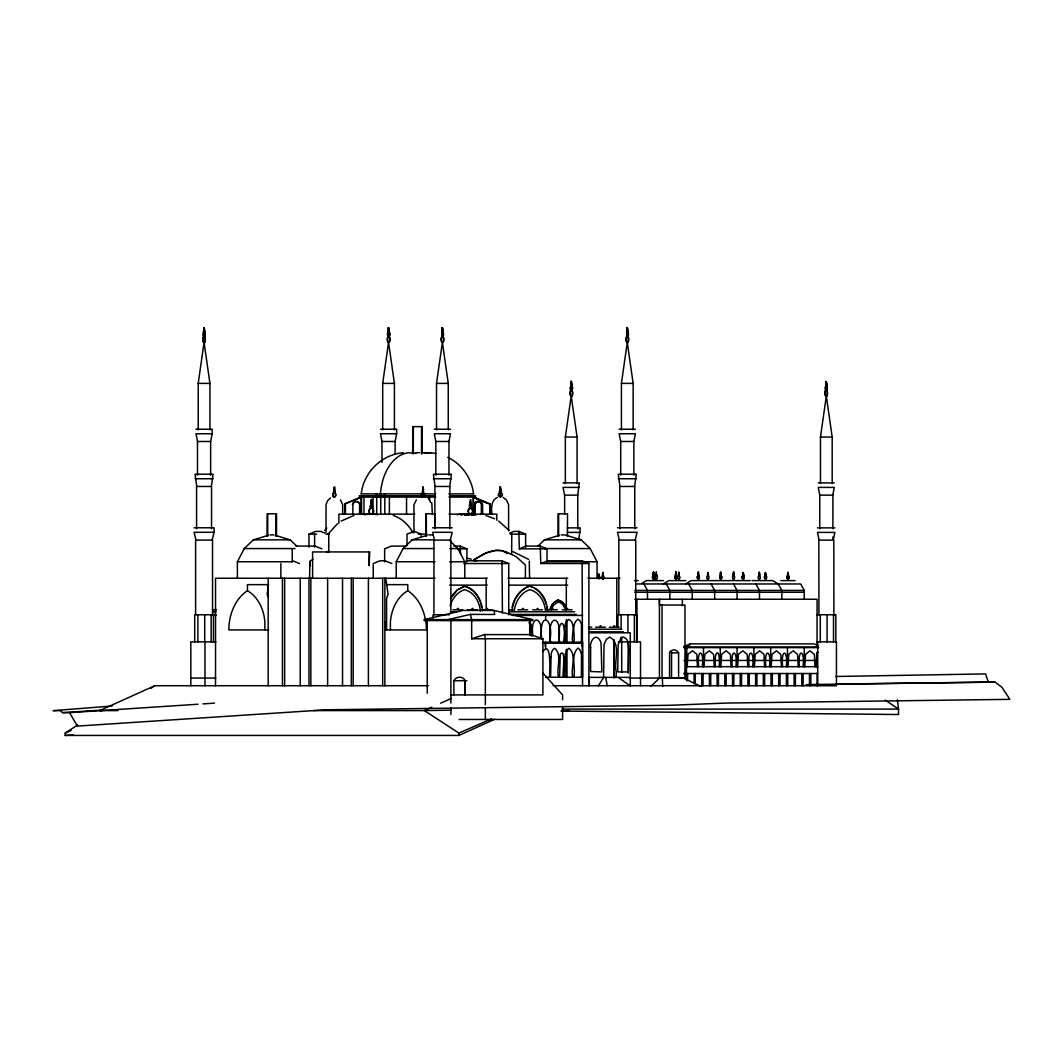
<?xml version="1.0" encoding="UTF-8"?>
<svg xmlns="http://www.w3.org/2000/svg" width="1063" height="1063" viewBox="0 0 1063 1063"><rect width="100%" height="100%" fill="white"/><g stroke="black" fill="none" stroke-linecap="round" stroke-linejoin="round"><path stroke-width="1.5" d="M494.574 719.306L458.884 735.437L65.202 735.437L65.202 733.085L77.626 724.979M190.822 685.728L190.822 641.866L215.895 641.866M194.702 641.866L194.702 614.759L213.437 614.759L213.437 641.866M195.605 614.759L195.605 540.097L212.534 540.097L212.534 614.759M196.575 528.723L196.575 486.469L211.55 486.469L211.55 528.723M197.492 475.214L197.492 441.477L195.977 433.744L212.162 433.744L212.162 429.226L195.977 429.226M197.891 641.866L197.891 614.759M198.21 429.864L198.21 383.398L204.069 342.392L209.929 383.398L209.929 429.864M204.707 641.866L204.707 614.759M204.973 641.866L204.973 685.728M210.647 475.214L210.647 441.477L212.162 433.744M211.138 641.866L211.138 614.759M237.394 578.245L237.394 561.756L244.277 548.561L253.353 539.845L268.261 535.353M268.182 685.728L268.182 578.245M280.858 578.245L280.858 563.536M282.452 685.728L282.452 578.245M284.658 685.728L284.658 578.245M300.231 685.728L300.231 578.245M308.988 685.728L308.988 578.245M310.848 685.728L310.848 578.245M312.602 578.245L312.602 551.936L369.711 551.936L369.127 565.33M326.022 532.483L326.022 504.712L327.577 500.726L330.566 497.909M327.63 685.728L327.63 578.245M342.538 685.728L342.538 578.245M351.295 685.728L351.295 578.245M353.168 685.728L353.168 578.245M361.048 514.147L361.048 497.085M361.566 514.147L361.566 497.085L344.904 503.862L344.904 514.147M363.971 514.147L363.971 497.085M368.396 685.728L368.396 578.245M373.06 514.147L373.06 497.085M373.246 578.245L373.246 563.536L380.023 560.799L385.098 560.799L391.875 563.536M376.701 514.147L376.701 497.085M381.976 462.365L381.976 441.477L380.461 433.744L396.645 433.744L396.645 429.226L380.461 429.226M382.667 685.728L382.667 578.245M382.693 429.864L382.693 383.398L388.553 342.392L394.413 383.398L394.413 429.864M384.872 685.728L384.872 578.245M386.587 629.921L386.587 598.349L388.101 594.257L385.723 578.245M389.377 514.147L389.377 497.085M413.945 532.483L413.945 504.712L416.377 499.889M421.147 537.386L421.147 534.118L414.384 531.394L407.009 534.118L407.009 545.558M433.943 614.759L433.943 540.097L450.871 540.097L450.871 613.099M434.9 528.723L434.9 486.469L449.875 486.469L449.875 528.723M435.817 475.214L435.817 441.477L434.302 433.744L450.486 433.744L448.971 441.477L448.971 475.214M436.534 429.864L436.534 383.398L442.394 342.392L448.254 383.398L448.254 429.864M473.221 514.147L473.221 497.085M473.473 514.147L473.473 497.085L490.07 503.862L490.07 514.147M486.176 609.657L486.176 578.245M496.793 520.299L496.793 514.147L448.918 514.147M502.44 613.072L501.988 560.799L467.375 560.799L464.664 561.902M508.752 614.72L508.752 563.536L501.988 560.799M547.046 561.902L547.046 548.827L519.315 548.827L518.85 531.394L513.934 531.394L509.868 533.028M588.889 632.804L630.279 632.804L630.279 677.37L588.889 677.37L588.889 685.728L588.889 563.536L540.748 563.536L540.283 546.103L526.092 546.103L519.315 548.827M564.639 514.412L564.639 495.132M565.343 483.519L565.343 437.052L571.216 396.047L577.076 437.052L577.076 483.519M566.313 677.463L566.313 649.347M566.313 642.73L566.313 619.583M566.313 609.657L566.313 578.245M577.78 528.869L577.78 495.132L579.282 482.881L563.045 482.881M582.577 685.728L582.125 560.799L547.511 560.799L540.748 563.536M597.061 578.245L597.061 561.756L590.204 548.561L581.155 539.845L564.812 534.915L561.184 534.915M614.042 678.048L614.042 641.866M616.792 626.187L616.792 578.245M618.825 614.759L618.825 540.097L635.754 540.097L635.754 614.759M619.782 528.723L619.782 486.469L634.757 486.469L634.757 528.723M620.699 475.214L620.699 441.477L619.184 433.744L635.368 433.744L633.854 441.477L633.854 475.214M621.417 429.864L621.417 383.398L627.276 342.392L633.136 383.398L633.136 429.864M627.941 632.299L627.941 614.759M628.206 673.105L628.206 641.866L618.294 641.866M634.372 641.866L634.372 614.759M636.657 641.866L636.657 614.759L617.922 614.759L617.922 627.515M636.936 641.932L636.936 599.253M678.593 678.207L678.593 652.841A9.394 6.179 -90 0 0 669.557 652.841L669.557 678.207L659.432 678.234L659.432 599.253L659.432 605.046L684.957 605.046L684.957 678.234L671.55 678.207L671.55 652.841A9.394 6.179 -90 0 0 670.248 651.22M662.036 678.234L662.036 605.046M686.539 680.652L686.299 647.633M686.698 666.687L686.698 647.633M703.493 666.687L703.493 647.633M720.276 666.687L720.276 647.633M737.071 666.687L737.071 647.633M753.866 666.687L753.866 647.633M770.662 666.687L770.662 647.633M787.444 666.687L787.444 647.633M804.239 666.687L804.239 647.633M817.048 646.357L817.075 599.253L634.744 599.253M817.713 685.728L817.713 641.866M819.746 528.869L819.746 495.132L832.9 495.132L832.9 528.869M820.277 641.866L820.277 614.759M820.463 483.519L820.463 437.052L826.323 396.047L832.183 437.052L832.183 483.519M827.08 641.866L827.08 614.759M833.512 641.866L833.512 614.759M835.81 641.866L835.81 614.759L817.075 614.759M836.448 685.728L836.448 641.866L817.075 641.866M204.428 332.839L205.265 334.646L204.721 336.479A5.315 3.495 -89.9 0 1 204.787 342.366L203.724 342.406A5.063 3.335 -89.9 0 1 203.658 336.506L203.95 328.999L202.82 334.672L203.471 336.493A5.315 4 -89.8 0 0 203.458 342.392L204.681 342.392A5.063 3.814 -89.8 0 0 204.681 336.493L205.345 334.672L204.189 327.603L204.681 332.36M267.079 536.124L267.119 513.801L276.526 513.801L276.486 536.124M267.69 536.124L267.73 513.801M275.888 536.124L275.928 513.801M334.048 490.03C332.36 497.378 335.629 477.34 334.632 492.833A2.06 1.555 -89.8 0 1 335.018 496.673A2.232 1.688 -89.8 0 1 333.862 496.833A2.06 1.355 89.8 0 1 332.878 494.827A2.06 1.355 89.8 0 1 333.902 492.833L333.662 492.196M370.748 503.543L371.2 500.739L370.469 507.317M372.302 507.21L371.359 499.318L371.798 503.517M371.705 504.593L372.621 506.559L371.877 508.234A3.03 2.285 -89.8 0 1 373.698 511.183A3.03 2.285 -89.8 0 1 371.944 514.133A3.282 2.471 -89.8 0 1 370.256 513.894A3.03 2.285 -89.8 0 1 369.007 510.851A3.03 2.285 -89.8 0 1 370.735 508.234L370.083 506.413L371 504.593M371.957 507.317L371.957 508.234A3.03 1.993 -89.8 0 1 372.289 508.473M412.696 453.728L412.75 426.635L422.157 426.635L422.117 453.728M413.308 453.728L413.361 426.635M421.506 453.728L421.559 426.635M422.875 490.03L423.047 486.761L422.729 489.644M425.771 536.124L425.811 513.801L435.219 513.801L435.192 528.152M469.78 508.26L469.78 507.33M469.421 513.921A3.03 2.285 -89.8 0 1 468.172 510.865A3.03 2.285 -89.8 0 1 469.912 508.26C468.663 506.028 470.617 497.192 470.045 504.606L469.514 507.33M470.829 503.543L470.524 501.032L471.268 507.33M471.002 507.33L471.002 508.26A3.03 2.285 -89.8 0 1 472.729 511.21A3.03 2.285 -89.8 0 1 470.989 514.147A3.282 2.471 -89.8 0 1 469.288 513.921M558.062 536.124L558.102 513.801L567.509 513.801L567.469 536.124M598.456 576.345L598.469 574.432M598.907 574.658L599.253 575.88L599.027 574.166M602.734 574.153L602.402 574.897L602.708 573.648M603.053 574.153L603.412 575.402L603.186 573.661M653.253 573.94L653.227 575.894A1.435 0.943 89.8 0 0 653.267 578.684A1.555 1.169 -89.8 0 0 654.024 578.578A1.435 1.09 -89.8 0 0 653.811 575.894L653.931 575.455M653.36 573.94L653.094 575.455M653.811 575.455L653.811 575.894A1.435 0.943 89.8 0 1 653.904 578.578A1.555 1.023 89.8 0 1 653.267 578.684A1.435 1.09 -89.8 0 1 653.293 575.894L653.253 575.455M656.137 573.648L655.765 574.831L656.177 574.153M656.602 578.684A1.435 1.09 -89.8 0 0 656.602 575.894L656.456 573.661M675.483 575.455L675.63 575.894A1.435 1.09 -89.8 0 0 675.616 578.684A1.555 1.169 -89.8 0 0 676.427 578.578A1.435 1.09 -89.8 0 0 676.201 575.894L676.32 575.455M675.63 573.94L675.377 575.03L675.749 573.94M676.214 575.455L676.201 575.894A1.435 0.943 89.8 0 1 676.36 578.578A1.555 1.023 89.8 0 1 675.656 578.684A1.435 0.943 89.8 0 1 675.656 575.894L675.656 575.455M678.593 575.894L678.553 575.894A1.435 1.09 -89.8 0 0 678.553 578.684M678.686 574.153L678.367 575.349L678.699 573.94M679.018 574.153L679.297 575.402L679.058 573.648M697.886 575.455L698.032 575.894A1.435 0.943 89.8 0 0 698.059 578.684A1.555 1.169 -89.8 0 0 698.829 578.578A1.435 1.09 -89.8 0 0 698.604 575.894L698.418 571.695L698.351 572.399M698.484 573.94L698.723 575.455M707.599 575.894L707.613 573.661M708.064 574.153L708.41 575.402L708.104 573.648M720.422 575.894L720.395 573.555L720.448 575.894A1.435 0.943 89.8 0 0 720.462 578.684A1.555 1.023 89.8 0 0 721.152 578.578A1.435 1.09 -89.8 0 0 721.006 575.894L720.834 572.293M720.594 572.293L721.126 575.455M733.417 574.153L733.085 574.897L733.59 571.655L733.988 573.342L733.643 572.399M733.869 578.684A1.435 1.09 -89.8 0 0 733.869 575.894L733.762 573.648M743.396 575.894L743.635 574.777L743.356 575.894A1.435 1.09 -89.8 0 1 743.622 578.578A1.555 1.023 89.8 0 1 742.851 578.684A1.435 0.943 89.8 0 1 742.851 575.894L742.678 575.455M742.824 573.661L742.652 575.402L742.917 573.648M759.102 574.153L758.743 575.096L759.088 573.648M759.434 574.153C760.39 577.554 758.995 569.609 759.42 573.661M765.227 575.455L765.214 575.894A1.435 1.09 -89.8 0 0 765.214 578.684A1.555 1.169 -89.8 0 0 766.024 578.578A1.435 1.09 -89.8 0 0 765.798 575.894L766.064 574.831L765.759 575.894A1.435 0.943 89.8 0 1 765.958 578.578A1.555 1.023 89.8 0 1 765.254 578.684A1.435 0.943 89.8 0 1 765.254 575.894L765.187 573.555L765.081 575.455M787.617 575.455L787.617 575.894A1.435 0.943 89.8 0 0 787.656 578.684A1.555 1.169 -89.8 0 0 788.414 578.578A1.435 1.09 -89.8 0 0 788.201 575.894L788.507 575.03L788.201 575.894A1.435 0.943 89.8 0 1 788.294 578.578A1.555 1.023 89.8 0 1 787.656 578.684A1.435 1.09 -89.8 0 1 787.683 575.894L787.643 573.94M787.749 573.94L787.484 575.455M511.622 554.036L511.781 534.118M687.216 666.687L688.04 654.223L692.518 650.808L696.823 654.396L697.461 666.687M704.012 666.687L704.835 654.223L709.3 650.808L713.618 654.396L714.256 666.687M720.794 666.687L721.631 654.223L726.095 650.808L730.401 654.396L731.038 666.687M737.589 666.687L738.426 654.223L742.891 650.808L747.196 654.396L747.834 666.687M754.385 666.687L755.208 654.223L759.686 650.808L763.991 654.396L764.629 666.687M771.18 666.687L772.004 654.223L776.468 650.808L780.787 654.396L781.425 666.687M787.962 666.687L788.799 654.223L793.264 650.808L797.569 654.396L798.207 666.687M804.757 666.687L805.595 654.223L810.059 650.808L814.364 654.396L815.002 666.687M500.022 489.644L500.301 486.761L500.487 492.196L500.328 486.761L501.457 491.598L500.872 492.833A2.06 2.033 89.2 0 1 501.298 496.673A2.232 2.192 89.2 0 1 499.796 496.833A2.06 2.033 89.2 0 1 499.783 492.833L499.211 491.598L500.022 490.03M310.064 565.702L310.13 560.998L312.947 559.457M309.572 578.245L309.918 562.021M422.436 493.95L423.14 487.611L423.406 489.618M384.872 621.948L384.872 629.921L426.422 629.921A43.849 33.046 -90 0 0 407.793 590.736L407.793 584.637L386.68 584.637M571.23 382.853L570.831 385.47L571.416 381.245L572.572 388.327L571.921 390.134A5.063 3.814 -89.8 0 1 571.907 396.034L570.685 396.034A5.315 4 -89.8 0 1 570.698 390.134L570.034 388.46L570.871 385.417L570.884 390.148A5.063 3.335 -89.9 0 0 570.951 396.047L572.014 396.021A5.315 3.495 -89.9 0 0 571.947 390.121L572.492 388.287L571.456 382.906M369.14 565.715L369.127 551.936M334.181 487.917L333.995 489.618M653.466 572.426L653.253 573.595L653.506 571.655L653.918 573.342L653.559 572.399M675.855 572.426L675.563 573.395L675.922 571.655L676.134 573.648L675.988 572.399M698.258 572.426C697.288 577.741 698.418 570.127 698.55 573.94M743.037 572.452L743.436 573.342L743.196 572.505M765.44 572.505L765.214 573.555L765.453 572.452M787.856 572.399L788.294 573.395L787.949 572.399M602.827 572.505L602.615 573.555L603.013 572.293M656.376 572.399C656.602 572.173 656.177 571.017 656.27 572.426M678.779 572.452L678.513 573.223L678.739 572.293M707.838 572.452L708.237 573.223L707.971 572.505M678.912 572.426L679.191 573.223L678.925 572.505M733.523 572.426L733.404 573.648M687.681 673.517L687.442 680.652M695.375 673.517L695.136 683.695M703.081 673.517L703.028 685.728M710.775 673.517L710.722 685.728M718.468 673.517L718.429 685.728M726.175 673.517L726.122 685.728M733.869 673.517L733.815 685.728M741.562 673.517L741.522 685.728M749.269 673.517L749.216 685.728M756.962 673.517L756.922 685.728M764.656 673.517L764.616 685.728M772.363 673.517L772.309 685.728M780.056 673.517L780.016 685.728M787.749 673.517L787.71 685.728M795.456 673.517L795.403 685.728M803.15 673.517L803.11 685.728M810.843 673.517L810.803 685.728M268.341 586.245L267.158 594.257L268.168 596.981M514.2 611.105C515.249 602.003 520.671 592.649 529.746 589.686C539.233 591.998 544.854 601.817 545.505 611.052M361.287 493.87C363.387 472.464 381.869 454.339 403.342 452.732M832.794 495.132L834.296 487.399L818.271 487.399L819.772 495.132M395.13 454.326L395.13 441.477L396.645 433.744M833.246 540.124L834.867 532.39L817.474 532.39L819.108 540.124M211.378 486.469L213.078 474.218L195.061 474.218L196.748 486.469M449.702 486.469L451.403 474.218L433.385 474.218L435.073 486.469M634.598 486.469L636.285 474.218L618.267 474.218L619.955 486.469M578.91 538.569L580.278 527.873L567.19 527.873M450.327 540.031L452.16 532.297L432.614 532.297L434.448 540.031M635.209 540.031L637.056 532.297L617.497 532.297L619.33 540.031M212.175 540.031L214.048 532.297L214.048 527.779L194.091 527.779M450.154 605.737C452.28 598.642 457.342 592.025 464.571 589.686C474.058 591.998 479.679 601.817 480.33 611.052M549.956 609.099L551.298 606.282M551.166 609.803L553.571 605.166L558.367 601.778L562.486 604.05L565.755 609.71M701.753 685.728L701.7 673.517M709.446 685.728L709.393 673.517M717.14 685.728L717.1 673.517M724.846 685.728L724.793 673.517M732.54 685.728L732.487 673.517M740.233 685.728L740.193 673.517M747.94 685.728L747.887 673.517M755.634 685.728L755.58 673.517M763.327 685.728L763.287 673.517M771.034 685.728L770.981 673.517M778.727 685.728L778.674 673.517M786.421 685.728L786.381 673.517M794.127 685.728L794.074 673.517M801.821 685.728L801.768 673.517M809.514 685.728L809.475 673.517M550.475 607.651L552.866 603.864M707.759 574.153L707.639 575.455M334.911 492.129L334.194 487.797M542.821 651.672C552.494 638.052 549.239 678.42 549.637 677.237L545.664 677.237M396.233 578.245L396.233 561.756L403.09 548.561L412.125 539.845L426.994 535.353M450.433 598.682L457.422 590.005L464.518 586.231C475.453 588.743 481.791 600.09 482.522 610.654M384.806 493.87L383.65 497.085M598.469 685.728L603.611 677.37L604.036 644.311L606.428 639.328L609.75 637.122C621.656 643.5 613.564 661.678 616.234 671.63L616.115 677.37M380.753 493.87L379.504 497.085M599.16 575.92L599.027 576.345A1.408 1.063 -89.8 0 1 599.439 578.817A1.408 0.93 -89.8 0 0 599.001 576.345M603.306 575.455L603.186 575.894A1.435 1.09 -89.8 0 1 603.173 578.684M679.257 575.455L679.137 575.894A1.435 1.09 -89.8 0 1 679.124 578.684M708.317 575.455L708.184 575.894A1.435 1.09 -89.8 0 1 708.184 578.684M734.002 575.455L733.749 574.153M759.686 575.455L759.553 575.894A1.435 1.09 -89.8 0 1 759.553 578.684M474.111 560.826L476.915 560.533M376.701 493.87L375.359 497.085M451.509 596.157L457.024 590.005L464.518 586.231M551.843 605.02L553.796 602.841M328.068 534.118L337.409 523.78M453.861 694.923L453.861 680.719C456.173 676.002 462.95 676.002 465.249 680.719L465.262 694.923L465.249 680.719M656.788 575.455L656.482 574.153M324.667 530.344L326.753 528.045M650.901 686.406L659.525 678.048M537.639 546.382L544.415 539.845L559.284 535.353M817.846 645.44L813.833 643.886L690.365 643.886L687.123 647.633M553.597 602.841L555.869 601.193M554.594 601.937L558.341 600.05L560.919 601.033L564.891 604.834L566.778 609.059M150.76 688.425L154.746 685.728L428.429 685.728M473.5 560.148C482.894 553.823 496.979 545.771 507.596 553.504M473.527 560.135L485.539 553.198M642.211 583.135L646.41 580.611L663.378 580.611M663.206 583.972L668.813 580.611L685.914 580.611M685.608 583.972L691.202 580.611L750.265 580.611M341.183 521.056L353.952 515.462M528.922 622.865C533.692 623.317 530.57 633.269 531.752 636.166M497.364 497.457C490.761 500.195 491.385 508.765 491.917 514.519M461.063 515.289L463.388 514.147A68.497 44.938 -90 0 1 465.714 515.196L463.388 514.147M326.487 552.135L328.759 551.019M117.94 710.589L99.723 710.589L154.746 685.728M431.804 707.227L424.363 710.589L313.386 710.589M440.72 703.201L451.137 698.497M65.202 733.085L71.141 730.48M450.898 710.15L424.363 710.589L458.884 733.085L491.611 718.827M344.904 503.862L359.586 497.697M308.974 547.193L308.974 534.118L315.738 531.394L320.667 531.394L324.733 533.028M512.021 610.507A25.804 16.968 90 0 1 513.323 604.316C515.21 596.25 522.69 588.384 529.294 586.231C521.056 588.769 515.316 596.29 512.924 604.316A25.804 16.968 90 0 0 512.14 607.358M556.786 600.582L558.341 600.05M683.682 646.477L690.365 643.886M487.04 552.68L495.597 550.501L501.244 550.541M471.68 620.593L471.68 638.757L484.569 634.598L530.251 634.598L542.901 638.757L542.901 694.923L450.898 694.923M818.072 652.151L816.729 653.214L816.185 666.687M424.27 619.623L462.91 610.441L494.029 610.441L532.669 619.623L532.669 620.593L424.27 620.593L424.27 619.623L532.669 619.623M494.029 610.441L494.76 614.467L470.51 614.374L447.842 619.623L447.842 620.593M465.926 515.01L470.245 514.147A68.497 45.018 -90 0 1 472.57 515.196M549.637 642.198C554.926 616.978 538.184 609.87 541.705 639.195M112.107 706.018L53.15 710.655L60.086 710.655L62.69 712.648L69.56 712.648L198.024 704.224M99.723 710.589L102.872 710.363M62.69 712.648L102.221 710.057M202.953 703.892L214.487 703.135M560.985 711.094L569.236 710.602M65.202 735.437L73.493 735.038M835.571 676.48L985.6 673.915L988.284 682.114L995.141 682.114L1002.01 687.362L1009.85 699.348L726.494 703.055L670.341 705.274L326.075 709.792L77.4 726.095L69.56 712.648M835.824 684.107L988.284 682.114M806.232 684.585L995.141 682.114M198.21 383.398L209.929 383.398M382.693 383.398L394.413 383.398M436.534 383.398L448.254 383.398M621.417 383.398L633.136 383.398M434.302 429.226L450.486 429.226M619.184 429.226L635.368 429.226M565.343 437.052L577.076 437.052M820.463 437.052L832.183 437.052M197.492 441.477L210.647 441.477M381.976 441.477L395.13 441.477M435.817 441.477L448.971 441.477M620.699 441.477L633.854 441.477M416.058 452.665L419.672 452.665M430.741 452.732L435.803 453.449M195.061 478.735L213.078 478.735M433.385 478.735L451.403 478.735M618.267 478.735L636.285 478.735M818.271 482.881L834.296 482.881M579.282 487.399L563.045 487.399L564.573 495.132L577.78 495.132M361.048 493.87L421.267 493.87M424.443 493.87L435.71 493.87M448.785 493.87L473.766 493.87M359.148 495.77L421.386 495.77M424.708 495.77L434.674 495.77M449.981 495.77L475.666 495.77M359.148 497.085L435.71 497.085M448.918 497.085L475.666 497.085M470.696 503.57L471.653 506.586L470.922 508.26A3.03 1.993 -89.8 0 1 472.384 510.532M488.821 503.862L474.656 497.697M490.07 503.862L489.91 514.147M414.716 514.147L338.871 514.147L338.871 523.368M432.614 527.779L452.16 527.779M617.497 527.779L637.056 527.779M817.474 527.873L834.867 527.873M214.048 532.297L194.091 532.297L195.964 540.031M567.19 532.39L580.278 532.39M308.974 534.118L316.575 534.118M325.876 534.118L329.503 534.118M418.251 534.118L427.02 534.118M510.2 534.118L525.627 534.118L525.627 547.193M269.989 534.915L273.709 534.915M428.668 534.915L432.389 534.915M253.353 539.845L290.199 539.845L297.015 546.382M412.125 539.845L433.691 539.845M544.415 539.845L581.155 539.845M295.899 546.103L315.086 546.103L321.863 548.827M405.867 546.103L391.41 546.103L384.633 548.827L384.633 561.902M453.835 546.103L460.146 546.103L466.909 548.827L466.909 561.902M244.277 548.561L295.076 548.561M403.09 548.561L434.076 548.561M449.808 548.561L457.914 548.561L464.77 561.756L464.77 578.245M544.349 548.561L590.204 548.561M457.316 548.827L466.909 548.827M237.394 561.756L292.245 561.756M396.233 561.756L434.966 561.756M449.583 561.756L464.77 561.756M546.236 561.756L597.061 561.756M463.827 563.536L508.752 563.536M598.575 574.153L598.283 575.827M602.482 575.455L602.601 575.894A1.435 1.09 -89.8 0 0 602.655 578.684M655.898 575.455L656.017 575.894A1.435 1.09 -89.8 0 0 656.084 578.684M733.164 575.455L733.297 575.894A1.435 1.09 -89.8 0 0 733.284 578.684M434.966 578.245L215.537 578.245L215.537 685.728M449.569 578.245L487.306 578.245M508.034 578.245L567.695 578.245M587.932 578.245L619.981 578.245M602.043 578.75L603.611 578.75M652.762 578.75L654.33 578.75M655.459 578.75L657.027 578.75M675.164 578.75L676.732 578.75M677.995 578.75L679.563 578.75M697.554 578.75L699.122 578.75M707.041 578.75L708.609 578.75M719.957 578.75L721.525 578.75M732.726 578.75L734.307 578.75M742.359 578.75L743.927 578.75M758.424 578.75L759.992 578.75M764.749 578.75L766.317 578.75M787.152 578.75L788.719 578.75M634.478 580.611L638.278 580.611M752.073 580.611L772.668 580.611L778.275 583.972L781.863 590.43L781.863 599.253M780.8 580.611L795.071 580.611M637.096 583.972L800.678 583.972L804.266 590.43L804.266 599.253M268.58 584.637L247.453 584.637L247.453 590.736A43.849 33.046 -90 0 0 228.824 629.921L268.673 629.921M449.569 585.128L487.306 585.128M508.632 585.128L567.695 585.128M634.784 590.43L647.473 590.43L647.473 599.253M648.722 590.43L804.266 590.43M634.784 592.264L647.473 592.264M648.736 592.264L781.863 592.264M783.112 592.264L804.253 592.264M457.263 608.488L458.339 608.488M471.892 608.488L472.982 608.488M486.535 608.488L487.611 608.488M522.305 608.488L523.395 608.488M537.067 608.488L538.157 608.488M551.843 608.488L552.919 608.488M566.606 608.488L567.695 608.488M212.454 609.803L216.453 609.803M452.891 609.803L462.711 609.803M467.521 609.803L477.353 609.803M482.164 609.803L491.983 609.803M508.42 609.803L513.017 609.803M517.92 609.803L527.779 609.803M532.683 609.803L542.555 609.803M547.445 609.803L557.318 609.803M562.207 609.803L572.08 609.803M212.494 611.796L215.975 611.796M450.353 611.796L456.399 611.796M508.592 611.796L574.631 611.796M213.357 614.427L215.643 614.427M508.712 614.427L576.385 614.427M449.49 614.759L433.04 614.759L433.04 617.948M213.185 615.411L216.44 615.411M512.26 615.411L582.577 615.411M599.997 625.881L601.087 625.881M613.71 625.881L614.799 625.881M588.45 627.197L591.772 627.197M595.612 627.197L605.485 627.197M609.312 627.197L619.184 627.197M589.274 629.19L621.722 629.19M589.845 631.821L623.476 631.821M471.68 638.757L542.901 638.757M629.548 641.866L640.537 641.866L640.537 685.728M543.02 642.198L582.577 642.198L582.577 677.237L573.807 677.237C575.973 668.627 570.3 655.021 577.98 648.085L579.92 649.706L581.501 654.489L581.408 677.237M542.462 643.208L582.577 643.208M683.934 647.008L818.563 647.008M683.668 647.633L818.563 647.633M671.55 652.841L678.593 652.841M683.987 660.455L817.075 660.455M686.299 666.687L817.739 666.687M683.668 673.517L817.739 673.517M190.822 678.048L215.762 678.048M629.748 678.048L683.283 678.048L700.995 686.406M453.861 680.719L466.896 680.719M553.052 685.728L835.824 685.728M561.995 709.101L898.527 709.101L898.527 714.522L561.995 711.067M459.096 719.452L562.606 719.452L562.606 706.364M424.283 452.665L431.233 452.732M422.011 452.665L429.213 453.37M502.759 550.86L507.064 553.119M415.872 453.343L408.139 452.732L403.555 453.874A46.4 30.495 90 0 0 380.434 493.87M466.564 558.022L471.254 559.204M475.852 515.156L462.897 514.147A69.414 45.616 90 0 0 456.997 514.731M275.29 535.353L290.199 539.845M529.294 586.231L532.497 587.095M558.141 600.05L562.872 602.628L566.579 609.059M464.119 586.231C471.666 587.905 477.327 594.19 479.998 601.206M485.884 515.462L494.601 518.744M393.23 515.462C401.841 518.306 408.777 524.989 413.029 532.869M505.124 551.391L516.273 556.706L525.401 565.051L525.401 578.245M518.85 531.394L525.627 534.118M582.125 560.799L588.889 563.536M540.283 546.103L547.046 548.827M292.71 560.799L299.487 563.536M474.138 497.697L487.346 503.237M532.098 587.095C541.785 590.43 546.927 600.98 547.697 610.654M512.698 551.538L528.603 559.39M503.144 497.457L506.4 499.889L508.592 504.712L508.592 530.849M447.682 457.342C461.9 463.933 471.759 478.39 473.527 493.87M534.437 588.184C540.416 591.56 544.349 597.725 546.183 604.222M885.253 700.118L898.527 709.101L897.331 699.76M618.174 677.37L630.053 685.728M498.653 521.056L509.044 530.344M450.008 540.934L457.914 548.561M542.901 673.092L562.606 694.923L562.606 699.826M340.492 499.889L342.685 504.712L342.685 514.519M758.849 575.455L758.982 575.894A1.435 1.09 -89.8 0 0 759.035 578.684M755.873 583.972L759.474 590.43L759.474 599.253M733.483 583.972L737.071 590.43L737.071 599.253M711.081 583.972L714.668 590.43L714.668 599.253M688.678 583.972L692.279 590.43L692.279 599.253M666.288 583.972L669.876 590.43L669.876 599.253M643.886 583.972L647.473 590.43M427.977 497.085L430.581 502.507M799.389 666.687C797.502 647.38 805.249 649.759 803.043 666.687M782.594 666.687C780.707 647.38 788.454 649.759 786.261 666.687M765.812 666.687C763.912 647.38 771.672 649.759 769.466 666.687M749.016 666.687C747.116 647.38 754.876 649.759 752.67 666.687M732.221 666.687C730.334 647.38 738.081 649.759 735.875 666.687M715.426 666.687C713.738 647.752 720.927 648.603 719.093 666.687M698.643 666.687C696.743 647.38 704.503 649.759 702.298 666.687M431.764 502.613L432.402 514.519M470.51 614.374L471.866 620.593M480.994 604.222L481.712 607.385M423.14 490.349L423.326 496.673A2.232 0.691 -89.8 0 1 422.861 496.833L422.436 495.717M605.671 677.37L607.252 685.728M484.569 634.598L485.353 638.757L485.353 704.729M460.146 546.103L460.611 553.73M546.887 607.385L547.312 610.654M694.006 673.517L694.245 683.695M662.302 678.048L662.767 686.406M529.281 561.131L529.573 578.245M698.046 575.455L698.059 575.894A1.435 1.09 -89.8 0 0 698.085 578.684A1.555 1.023 89.8 0 0 698.763 578.578A1.435 0.943 89.8 0 0 698.511 575.894M558.606 513.801L558.646 536.124M500.421 492.196L500.434 496.833L500.221 492.196M426.316 513.801L426.356 536.124M833.91 614.759L833.817 540.124L818.842 540.124L818.935 614.759M423.552 492.833L423.326 490.03M422.729 490.03L422.503 492.833A2.06 1.967 89.5 0 0 422.503 496.833A2.232 2.126 89.5 0 0 423.964 496.673M832.9 536.908L832.9 540.124M817.075 652.39L817.048 667.006M817.075 673.171L817.075 685.728M682.353 599.253L682.353 605.711M630.279 677.37L630.279 685.728M621.709 637.747L621.709 672.414M621.124 614.759L621.124 629.11M621.124 637.082L621.124 641.866M614.002 639.408L614.002 677.37M582.192 643.208L582.192 646.357M581.408 642.198L581.501 624.3L579.92 620.526L577.98 619.251C570.751 623.848 575.521 635.621 573.807 642.198M572.771 642.198C570.911 635.634 576.598 623.689 568.918 619.41C561.53 623.808 566.366 635.754 564.559 642.198M566.938 620.3L566.938 643.102M566.938 649.639L566.938 677.53M563.563 642.198C567.403 616.792 556.175 617.643 559.576 642.198M558.54 642.198C563.51 612.926 545.997 612.899 550.621 642.198M545.664 615.411L545.664 619.477M545.664 642.198L545.664 648.377M545.266 643.208L545.266 646.357M540.708 637.694C544.615 617.284 529.892 612.102 532.789 635.608M530.025 621.921L530.025 634.956M529.706 620.593L529.706 635.461M485.353 707.998L485.353 719.452M482.496 514.147L482.496 504.54A3.747 3.747 -90 0 0 475.108 504.54L475.108 514.147M482.336 514.147L482.336 504.54A3.747 3.747 -90 0 0 474.948 504.54L474.948 514.147M481.884 514.147L481.884 504.54A3.747 3.681 90 0 0 474.63 504.54M481.38 514.147L481.38 504.54A3.747 3.681 90 0 0 474.776 502.932M458.884 733.085L458.884 735.437M450.898 620.593L450.898 703.095M450.898 707.998L450.898 714.549M429.638 497.085L429.638 500.181M427.246 620.593L427.246 693.262M406.544 497.085L406.544 514.147M390.387 629.921L390.4 621.815A38.188 28.781 -90 0 1 407.793 590.736M384.806 497.085L384.806 514.147M380.753 497.085L380.753 514.147M360.118 514.147L360.118 504.54A3.747 3.681 90 0 0 352.85 504.54L352.85 514.147M359.6 514.147L359.6 504.54A3.747 3.681 90 0 0 352.345 504.54M345.422 503.862L345.422 514.147M328.759 534.118L328.759 552.096M314.621 534.118L314.621 547.193M292.259 548.827L292.259 561.902M264.86 629.921L264.86 621.815A38.188 28.781 90 0 0 247.453 590.736M467.906 515.196A68.497 45.018 -90 0 1 470.245 514.147M656.828 578.578A1.555 1.169 -89.8 0 1 655.791 578.578M603.399 578.578A1.555 1.169 -89.8 0 1 602.376 578.578M679.35 578.578A1.555 1.169 -89.8 0 1 678.327 578.578M598.177 578.817A1.408 0.93 -89.8 0 1 598.549 576.345A1.408 1.063 -89.8 0 0 597.712 577.727M707.666 578.684A1.435 1.09 -89.8 0 1 707.666 575.894M708.41 578.578A1.555 1.169 -89.8 0 1 707.373 578.578M759.779 578.578A1.555 1.169 -89.8 0 1 758.756 578.578M734.095 578.578A1.555 1.169 -89.8 0 1 733.058 578.578M742.878 578.684A1.435 1.09 -89.8 0 1 742.878 575.894M743.622 578.578A1.555 1.169 -89.8 0 1 742.811 578.684M743.303 575.894A1.435 0.943 89.8 0 1 743.502 578.578M720.475 578.684A1.435 1.09 -89.8 0 1 720.488 575.894M720.422 578.684A1.555 1.169 -89.8 0 0 721.219 578.578A1.435 0.943 89.8 0 0 720.9 575.894M472.384 511.874A3.03 1.993 -89.8 0 1 471.321 513.921A3.282 2.153 -89.8 0 1 469.846 514.147A3.03 1.993 -89.8 0 1 468.451 511.21A3.03 1.993 -89.8 0 1 469.966 508.26M364.224 514.731A69.414 52.313 -90 0 1 377.764 514.731M370.814 508.234A3.03 1.993 -89.8 0 0 369.299 511.183A3.03 1.993 -89.8 0 0 370.801 514.133A3.282 2.153 -89.8 0 0 372.289 513.894A3.03 1.993 -89.8 0 0 372.661 508.832M334.553 492.833A2.06 1.355 89.8 0 1 335.297 496.102M334.911 496.673A2.232 1.462 89.8 0 1 333.915 496.833M333.955 496.833A2.06 1.555 -89.8 0 1 333.955 492.833M423.433 492.833A2.06 1.967 89.5 0 1 423.845 496.673M387.955 335.563L387.955 336.493A5.315 4 -89.8 0 0 387.942 342.392L389.164 342.392A5.063 3.814 -89.8 0 0 389.178 336.493L389.762 334.779L388.673 327.603L389.829 334.672L389.204 336.479A5.315 3.495 -89.9 0 1 389.271 342.366L388.208 342.406A5.063 3.335 -89.9 0 1 388.141 336.506L388.46 329.052L387.304 334.672L387.955 335.563M441.796 335.563L441.796 336.493A5.063 3.814 -89.8 0 0 441.783 342.392L443.005 342.392A5.315 4 -89.8 0 0 443.005 336.493L443.67 334.672L442.514 327.603L443.072 336.479A5.315 3.495 89.9 0 1 443.151 342.366L442.088 342.406A5.063 3.335 89.9 0 1 442.009 336.506C441.384 330.075 442.354 325.411 441.796 335.563M626.678 335.563L626.678 336.493A5.063 3.814 -89.8 0 0 626.665 342.392L627.888 342.392A5.315 4 -89.8 0 0 627.901 336.493L628.552 334.672L627.396 327.603L627.954 336.479A5.315 3.495 89.9 0 1 628.034 342.366L626.971 342.406A5.063 3.335 89.9 0 1 626.891 336.506C626.266 330.181 627.25 325.344 626.678 335.563M653.692 573.94L654.037 575.096L653.758 573.94M676.081 573.94L676.427 575.096L676.161 573.94M743.409 573.661L743.595 574.897L743.409 573.661M765.798 573.661L765.998 574.897L765.798 573.661M788.082 573.94C788.759 576.943 788.175 571.947 788.042 573.94M825.539 389.217L825.539 390.134A5.063 3.814 -89.8 0 0 825.539 396.034L826.748 396.034A5.315 4 -89.8 0 0 826.762 390.134C828.143 387.689 825.486 376.448 825.765 385.391C825.685 374.96 827.718 387.942 826.815 390.121A5.315 3.495 89.9 0 1 826.894 396.021L825.831 396.047A5.063 3.335 89.9 0 1 825.752 390.148L825.818 385.444L824.901 388.327L825.539 389.217M628.751 650.835L628.392 671.922L617.696 671.922L618.135 644.67L620.579 638.863A8.172 5.368 90 0 1 623.184 637.029C628.924 638.637 628.751 646.038 628.751 650.835M470.816 500.048C470.776 500.274 469.115 500.009 470.816 500.048M590.616 647.5L590.603 671.51L601.844 671.922L601.06 643.168A8.836 5.807 90 0 0 598.868 638.863C594.217 633.402 589.407 643.314 590.616 647.5M720.648 572.426L720.422 573.555L720.661 572.426M759.327 572.399L758.902 573.17L759.381 572.293M442.022 328.148C442.155 330.726 442.288 326.221 442.022 328.148M626.904 328.148C627.037 330.739 627.17 326.221 626.904 328.148M203.697 328.148C203.83 330.739 203.963 326.221 203.697 328.148M388.181 328.148C388.327 330.726 388.433 326.208 388.181 328.148M570.924 381.79C571.057 384.381 571.19 379.863 570.924 381.79M333.981 487.146L333.981 487.146M565.303 654.502L564.559 677.237L572.771 677.237C570.406 668.68 577.169 654.848 568.918 648.284L566.845 650.024L565.303 654.502M551.033 656.907L550.621 677.237L558.54 677.237C555.989 668.813 562.593 655.127 554.886 648.35C551.577 649.373 551.006 653.931 551.033 656.907M560.267 654.423L559.576 677.237L563.563 677.237C561.556 678.978 566.938 645.773 560.267 654.423M423.552 489.644L422.503 490.03L423.552 489.644"/></g></svg>
